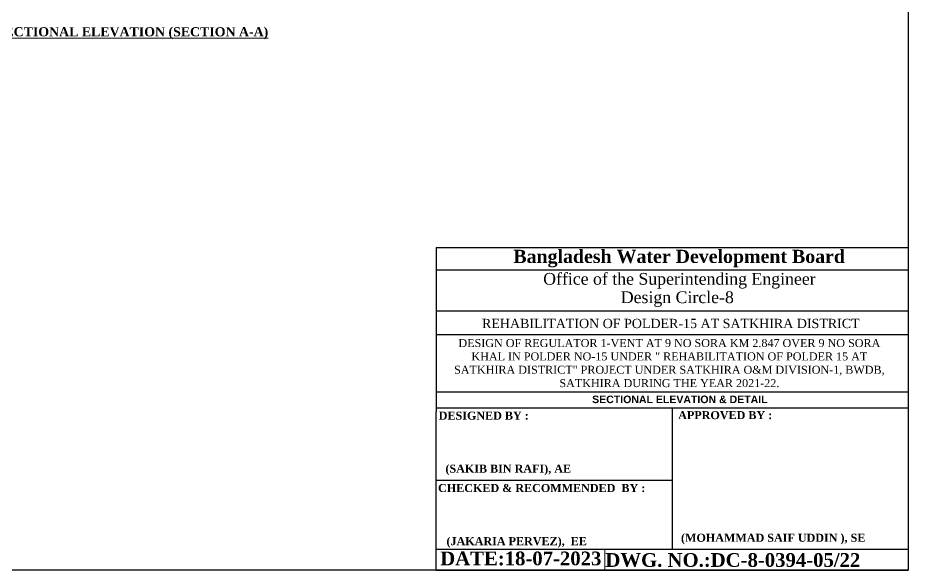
# Model space of a CAD drawing. Extents: x -426260 to 2055400, y -4304674 to -305611.
# Drawn here: x 173718 to 217376, y -1939043 to -1911968 of the extents above; entities that cross this region are included whole.
import ezdxf

# ---------------------------------------------------------------- set-up
doc = ezdxf.new("R2010")
doc.units = 0
doc.header["$LTSCALE"] = 300
doc.header["$MEASUREMENT"] = 0
doc.layers.get('0').update_dxf_attribs({"linetype": 'CONTINUOUS'})
doc.layers.add('Left Bank Profile', color=7, linetype='CONTINUOUS', lineweight=25)
doc.layers.add('TEXT-ROOM', color=4, linetype='CONTINUOUS', lineweight=5)
doc.layers.add('LINE', color=7, linetype='CONTINUOUS')
doc.styles.add('Arial-200', font='arial.ttf')

msp = doc.modelspace()

# ---------------------------------------------------------------- linework, layer by layer
at = {"layer": 'Left Bank Profile'}
msp.add_lwpolyline([(194232.1, -1939042.7), (217376, -1939042.7)], dxfattribs=at)
msp.add_lwpolyline([(194232.1, -1939042.7), (217376, -1939042.7)], dxfattribs=at)
at = {"layer": 'LINE'}
for p, q in [((194232.1, -1923224.9), (217376, -1923224.9)), ((194232.1, -1923224.9), (194232.1, -1931275.9)), ((194232.1, -1924322.2), (217376, -1924322.2)), ((194232.1, -1926326.4), (217376, -1926326.4)), ((194232.1, -1927488.7), (217376, -1927488.7)), ((194232.1, -1930297), (217376, -1930297)), ((194232.1, -1931091.9), (217376, -1931091.9)), ((194232.1, -1939042.7), (194232.1, -1931275.9)), ((205804.1, -1931091.9), (205804.1, -1938015.7)), ((194232.1, -1934636.9), (205804.1, -1934636.9)), ((194232.1, -1938015.7), (217376, -1938015.7)), ((198574.5, -1938015.7), (217376, -1938015.7)), ((198574.5, -1938015.7), (217376, -1938015.7)), ((198574.5, -1938015.7), (217376, -1938015.7))]:
    msp.add_line(p, q, dxfattribs=at)
at = {"layer": 'LINE', "lineweight": 9}
msp.add_line((217376, -1923224.9), (217376, -1939042.7), dxfattribs=at)
at = {"layer": 'LINE', "color": 7, "lineweight": 9}
for p, q in [((202503.9, -1938015.7), (202503.9, -1939042.7)), ((217376, -1939042.7), (195002.3, -1939042.7)), ((212601.4, -1939042.7), (214166.2, -1939042.7))]:
    msp.add_line(p, q, dxfattribs=at)
at = {"layer": 'LINE'}
msp.add_lwpolyline([(217376, -1939042.7), (142261.2, -1939042.7), (142261.2, -1885925.9), (217376, -1885925.9)], close=True, dxfattribs=at)

# ---------------------------------------------------------------- texts
at = {"color": 0, "linetype": 'ByBlock', "lineweight": -2, "insert": (201880.4, -1930859.5), "char_height": 369.447, "width": 19918.38, "attachment_point": 7, "style": 'Arial-200'}
msp.add_mtext('{\\fArial|b1|i0|c0|p34;SECTIONAL ELEVATION & DETAIL}', dxfattribs=at)
at = {"layer": 'LINE', "color": 7, "lineweight": 9}
for s, insert, char_height, width, attachment_point in [('{\\fTimes New Roman|b1|i0|c0|p18;Bangladesh Water Development Board}', (198017.4, -1923339.4), 644.783, 23160.412, 1), ('{\\fTimes New Roman|b0|i0|c0|p18;Office of the Superintending Engineer}', (199478.8, -1924473.2), 577.019, 20726.346, 1), ('{\\fTimes New Roman|b0|i0|c0|p18;Design Circle-8}', (203285, -1925375.5), 577.019, 20726.346, 1), ('{\\fTimes New Roman Greek|b0|i0|c0|p18;\\C256;REHABILITATION OF POLDER-15 AT SATKHIRA DISTRICT}', (205738.2, -1927182.8), 453.6, 22564.099, 8), ('{\\fTimes New Roman Greek|b0|i0|c0|p18;\\C256;DESIGN OF REGULATOR 1-VENT AT 9 NO SORA KM 2.847 OVER 9 NO SORA KHAL IN POLDER NO-15 UNDER " REHABILITATION OF POLDER 15 AT SATKHIRA DISTRICT" PROJECT UNDER SATKHIRA O&M DIVISION-1, BWDB, SATKHIRA DURING THE YEAR 2021-22.}', (205665.5, -1930077.3), 392.5301, 21845.091, 8)]:
    msp.add_mtext(s, dxfattribs=dict(at, insert=insert, char_height=char_height, width=width, attachment_point=attachment_point))
at = {"layer": 'LINE', "color": 7, "lineweight": 9, "attachment_point": 1}
for s, insert, char_height in [('{\\fTimes New Roman|b1|i0|c0|p18;DESIGNED BY :}', (194356.2, -1931271.5), 392.53), ('{\\fTimes New Roman|b1|i0|c0|p18;APPROVED BY :}', (206097.4, -1931246.1), 392.53), ('{\\fTimes New Roman|b1|i0|c0|p18;\\C0;(SAKIB BIN RAFI), AE}', (194685.3, -1933869.3), 392.53), ('{\\fTimes New Roman|b1|i0|c0|p18;CHECKED & RECOMMENDED  BY :}', (194324, -1934819), 392.53), ('{\\fTimes New Roman|b1|i0|c0|p18;\\C0;(JAKARIA PERVEZ),  EE  }', (194736.8, -1937424.3), 392.53), ('{\\fTimes New Roman|b1|i0|c0|p18;\\C0;(MOHAMMAD SAIF UDDIN ), SE}', (206235.6, -1937257.1), 392.53), ('{\\fTimes New Roman|b1|i0|c0|p18;DATE:18-07-2023}', (194431, -1938130.3), 672.572), (' {\\fTimes New Roman|b1|i0|c0|p18;DWG. NO.:DC-8-0394-05/22}', (202279.1, -1938206.5), 672.572)]:
    msp.add_mtext(s, dxfattribs=dict(at, insert=insert, char_height=char_height))
at = {"layer": 'TEXT-ROOM', "insert": (168810.3, -1913342, 0), "char_height": 350, "width": 27530.305, "attachment_point": 4}
msp.add_mtext('\\pi3872;{\\fTimes New Roman|b1|i0|c0|p18;\\H1.286x;\\L\\C6;SECTIONAL ELEVATION (SECTION A-A)\\P\\pi1.244e+004;\\fArial Narrow|b0|i0|c0|p34;\\H0.7776x;\\l\\C7;         \\fTimes New Roman|b0|i0|c0|p18;\\H0.8x;             \\H1.215x;     \\fArial Narrow|b0|i0|c0|p34;\\H1.029x;\\P\\pi7891;                                                                                                          }', dxfattribs=at)

doc.saveas('drawing.dxf')
